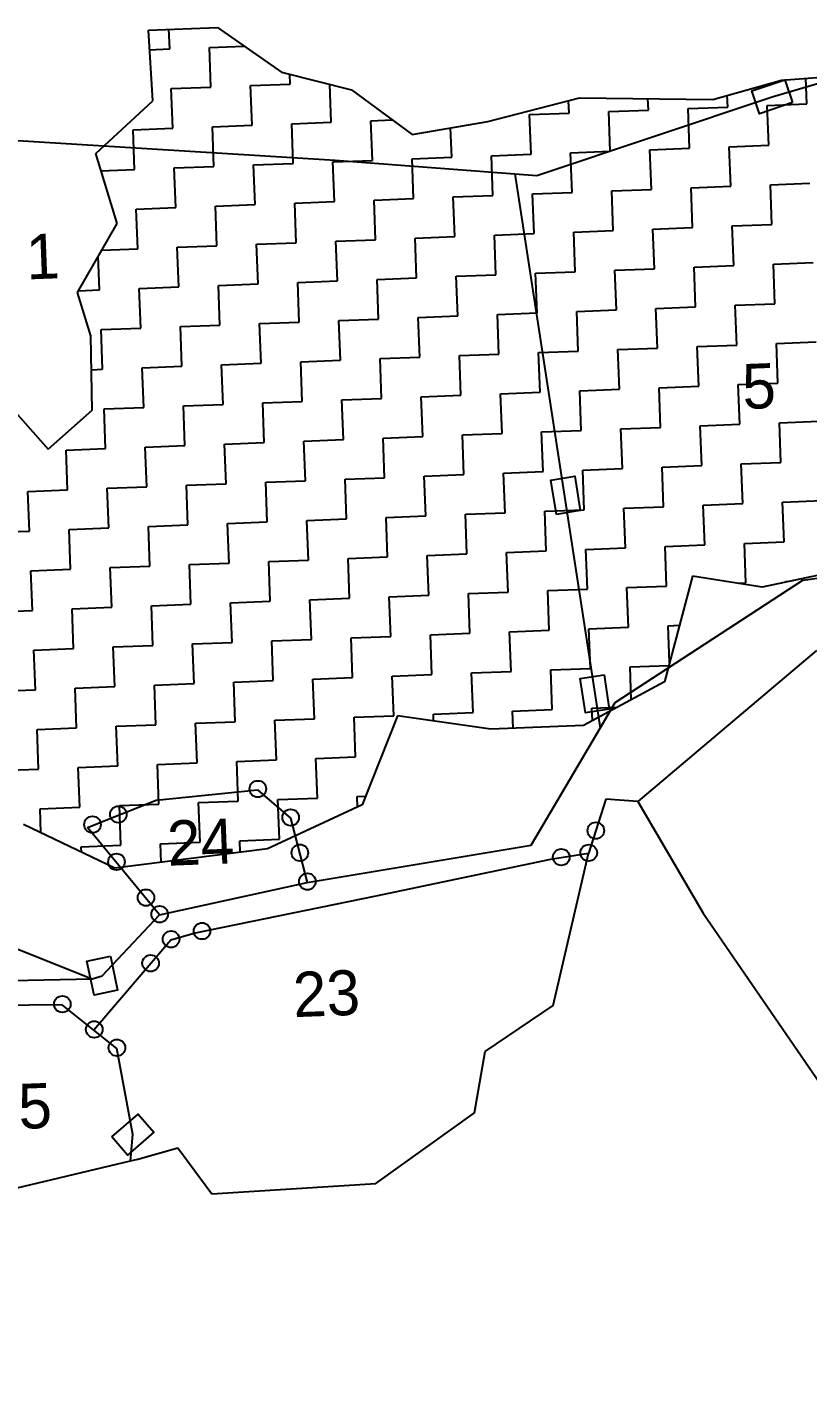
# Model space of a CAD drawing. Header units: metres. Extents: x 291849 to 294090, y 1986296 to 1987853.
# Drawn here: x 292619 to 292922, y 1986651 to 1987182 of the extents above; entities that cross this region are included whole.
import ezdxf

# ---------------------------------------------------------------- set-up
doc = ezdxf.new("R2010")
doc.units = ezdxf.units.M
for name, color, linetype in [('POLY_HATCH', 12, 'Continuous'), ('POLY_PARCEL', 6, 'Continuous'), ('POLY_ROAD', 30, 'Continuous'), ('SYM_STONE', 1, 'Continuous'), ('TEXT_PARCEL', 7, 'Continuous'), ('V_BOUND_LINE', 7, 'Continuous')]:
    doc.layers.add(name, color=color, linetype=linetype)
doc.styles.add('TEXT_MAP', font='')
doc.styles.get('TEXT_MAP').set_extended_font_data('Kruti Dev 050')

msp = doc.modelspace()

# ---------------------------------------------------------------- linework, layer by layer
for points in [[(292915.73, 1987153.08), (292902.93, 1987148.79), (292899.96, 1987157.64), (292912.76, 1987161.93)], [(292824.12, 1986993.34), (292822.01, 1987006.67), (292831.23, 1987008.13), (292833.35, 1986994.8)], [(292842.61, 1986931.07), (292844.67, 1986917.73), (292835.44, 1986916.3), (292833.38, 1986929.65)], [(292650.98, 1986821.93), (292653.79, 1986808.73), (292644.65, 1986806.78), (292641.84, 1986819.99)], [(292651.48, 1986751.86), (292661.69, 1986760.69), (292667.8, 1986753.62), (292657.58, 1986744.8)]]:
    msp.add_lwpolyline(points, close=True)
at = {"layer": 'POLY_HATCH'}
for p, q in [((292665.73, 1987181.24), (292692.55, 1987182.27)), ((292667.44, 1987153.81), (292665.73, 1987181.24)), ((292692.55, 1987182.27), (292717.46, 1987164.89)), ((292717.46, 1987164.89), (292744.58, 1987158.07)), ((292911.49, 1987161.85), (292951.34, 1987164.69)), ((292744.58, 1987158.07), (292768.17, 1987140.65)), ((292884.92, 1987154.29), (292911.49, 1987161.85)), ((292645.29, 1987133.32), (292667.44, 1987153.81)), ((292797.46, 1987145.7), (292833.14, 1987154.92)), ((292833.14, 1987154.92), (292884.92, 1987154.29)), ((292768.17, 1987140.65), (292797.46, 1987145.7)), ((292653.54, 1987106.14), (292645.29, 1987133.32)), ((292638.19, 1987079.37), (292653.54, 1987106.14)), ((292643.42, 1987062.55), (292638.19, 1987079.37)), ((292643.87, 1987033.76), (292643.42, 1987062.55)), ((292611.01, 1987036.43), (292626.76, 1987018.7)), ((292626.76, 1987018.7), (292643.87, 1987033.76)), ((292934.5, 1986971.58), (292903.96, 1986965.17)), ((292876.94, 1986969.37), (292866.06, 1986928.37)), ((292903.96, 1986965.17), (292876.94, 1986969.37)), ((292866.06, 1986928.37), (292834.61, 1986911.45)), ((292762.4, 1986915.23), (292748.66, 1986880.66)), ((292798.63, 1986910.07), (292762.4, 1986915.23)), ((292834.61, 1986911.45), (292798.63, 1986910.07)), ((292748.66, 1986880.66), (292711.97, 1986863.55)), ((292652.64, 1986856.04), (292617.27, 1986873.01)), ((292711.97, 1986863.55), (292652.64, 1986856.04))]:
    msp.add_line(p, q, dxfattribs=at)
at = {"layer": 'POLY_HATCH', "linetype": 'Continuous'}
for p, q in [((292674.01, 1987173.9), (292673.71, 1987181.54)), ((292666.21, 1987173.6), (292674.01, 1987173.9)), ((292689.39, 1987174.49), (292702.95, 1987175.01)), ((292689.98, 1987159.1), (292689.39, 1987174.49)), ((292720.76, 1987160.28), (292720.61, 1987164.1)), ((292921.39, 1987152.56), (292921.01, 1987162.53)), ((292674.6, 1987158.51), (292689.98, 1987159.1)), ((292675.19, 1987143.13), (292674.6, 1987158.51)), ((292705.37, 1987159.69), (292720.76, 1987160.28)), ((292705.96, 1987144.31), (292705.37, 1987159.69)), ((292736.74, 1987145.48), (292736.17, 1987160.19)), ((292829.07, 1987149.02), (292828.88, 1987153.82)), ((292859.84, 1987150.2), (292859.67, 1987154.6)), ((292890.62, 1987151.38), (292890.45, 1987155.86)), ((292906.01, 1987151.97), (292921.39, 1987152.56)), ((292906.59, 1987136.58), (292906.01, 1987151.97)), ((292752.13, 1987146.07), (292760.4, 1987146.39)), ((292813.68, 1987148.43), (292829.07, 1987149.02)), ((292814.27, 1987133.05), (292813.68, 1987148.43)), ((292844.45, 1987149.61), (292859.84, 1987150.2)), ((292845.04, 1987134.22), (292844.45, 1987149.61)), ((292875.23, 1987150.79), (292890.62, 1987151.38)), ((292875.82, 1987135.4), (292875.23, 1987150.79)), ((292659.8, 1987142.54), (292675.19, 1987143.13)), ((292660.39, 1987127.15), (292659.8, 1987142.54)), ((292690.57, 1987143.72), (292705.96, 1987144.31)), ((292691.16, 1987128.33), (292690.57, 1987143.72)), ((292721.35, 1987144.89), (292736.74, 1987145.48)), ((292721.94, 1987129.51), (292721.35, 1987144.89)), ((292752.72, 1987130.69), (292752.13, 1987146.07)), ((292783.49, 1987131.87), (292783.06, 1987143.22)), ((292891.21, 1987135.99), (292906.59, 1987136.58)), ((292891.8, 1987120.61), (292891.21, 1987135.99)), ((292737.33, 1987130.1), (292752.72, 1987130.69)), ((292768.1, 1987131.28), (292783.49, 1987131.87)), ((292768.69, 1987115.89), (292768.1, 1987131.28)), ((292798.88, 1987132.46), (292814.27, 1987133.05)), ((292799.47, 1987117.07), (292798.88, 1987132.46)), ((292829.66, 1987133.64), (292845.04, 1987134.22)), ((292830.24, 1987118.25), (292829.66, 1987133.64)), ((292860.43, 1987134.81), (292875.82, 1987135.4)), ((292861.02, 1987119.43), (292860.43, 1987134.81)), ((292647.32, 1987126.65), (292660.39, 1987127.15)), ((292675.78, 1987127.74), (292691.16, 1987128.33)), ((292676.37, 1987112.35), (292675.78, 1987127.74)), ((292706.55, 1987128.92), (292721.94, 1987129.51)), ((292707.14, 1987113.53), (292706.55, 1987128.92)), ((292737.92, 1987114.71), (292737.33, 1987130.1)), ((292876.41, 1987120.02), (292891.8, 1987120.61)), ((292877, 1987104.63), (292876.41, 1987120.02)), ((292907.18, 1987121.2), (292922.57, 1987121.79)), ((292907.77, 1987105.81), (292907.18, 1987121.2)), ((292722.53, 1987114.12), (292737.92, 1987114.71)), ((292753.31, 1987115.3), (292768.69, 1987115.89)), ((292753.89, 1987099.91), (292753.31, 1987115.3)), ((292784.08, 1987116.48), (292799.47, 1987117.07)), ((292784.67, 1987101.09), (292784.08, 1987116.48)), ((292814.86, 1987117.66), (292830.24, 1987118.25)), ((292815.45, 1987102.27), (292814.86, 1987117.66)), ((292845.63, 1987118.84), (292861.02, 1987119.43)), ((292846.22, 1987103.45), (292845.63, 1987118.84)), ((292660.98, 1987111.76), (292676.37, 1987112.35)), ((292661.57, 1987096.37), (292660.98, 1987111.76)), ((292691.75, 1987112.94), (292707.14, 1987113.53)), ((292692.34, 1987097.55), (292691.75, 1987112.94)), ((292723.12, 1987098.73), (292722.53, 1987114.12)), ((292861.61, 1987104.04), (292877, 1987104.63)), ((292862.2, 1987088.65), (292861.61, 1987104.04)), ((292892.39, 1987105.22), (292907.77, 1987105.81)), ((292892.98, 1987089.83), (292892.39, 1987105.22)), ((292707.73, 1987098.14), (292723.12, 1987098.73)), ((292738.51, 1987099.32), (292753.89, 1987099.91)), ((292739.1, 1987083.93), (292738.51, 1987099.32)), ((292769.28, 1987100.5), (292784.67, 1987101.09)), ((292769.87, 1987085.11), (292769.28, 1987100.5)), ((292800.06, 1987101.68), (292815.45, 1987102.27)), ((292800.65, 1987086.29), (292800.06, 1987101.68)), ((292830.83, 1987102.86), (292846.22, 1987103.45)), ((292831.42, 1987087.47), (292830.83, 1987102.86)), ((292646.77, 1987080.39), (292646.27, 1987093.46)), ((292647.63, 1987095.84), (292661.57, 1987096.37)), ((292676.95, 1987096.96), (292692.34, 1987097.55)), ((292677.54, 1987081.57), (292676.95, 1987096.96)), ((292708.32, 1987082.75), (292707.73, 1987098.14)), ((292846.81, 1987088.06), (292862.2, 1987088.65)), ((292847.4, 1987072.67), (292846.81, 1987088.06)), ((292877.59, 1987089.24), (292892.98, 1987089.83)), ((292878.18, 1987073.85), (292877.59, 1987089.24)), ((292908.36, 1987090.42), (292923.75, 1987091.01)), ((292908.95, 1987075.03), (292908.36, 1987090.42)), ((292692.93, 1987082.16), (292708.32, 1987082.75)), ((292723.71, 1987083.34), (292739.1, 1987083.93)), ((292724.3, 1987067.96), (292723.71, 1987083.34)), ((292754.48, 1987084.52), (292769.87, 1987085.11)), ((292755.07, 1987069.13), (292754.48, 1987084.52)), ((292785.26, 1987085.7), (292800.65, 1987086.29)), ((292785.85, 1987070.31), (292785.26, 1987085.7)), ((292816.04, 1987086.88), (292831.42, 1987087.47)), ((292816.63, 1987071.49), (292816.04, 1987086.88)), ((292638.6, 1987080.08), (292646.77, 1987080.39)), ((292662.16, 1987080.98), (292677.54, 1987081.57)), ((292662.75, 1987065.6), (292662.16, 1987080.98)), ((292693.52, 1987066.78), (292692.93, 1987082.16)), ((292832.01, 1987072.08), (292847.4, 1987072.67)), ((292832.6, 1987056.7), (292832.01, 1987072.08)), ((292862.79, 1987073.26), (292878.18, 1987073.85)), ((292863.38, 1987057.87), (292862.79, 1987073.26)), ((292893.57, 1987074.44), (292908.95, 1987075.03)), ((292894.16, 1987059.05), (292893.57, 1987074.44)), ((292678.13, 1987066.19), (292693.52, 1987066.78)), ((292708.91, 1987067.37), (292724.3, 1987067.96)), ((292709.5, 1987051.98), (292708.91, 1987067.37)), ((292739.69, 1987068.54), (292755.07, 1987069.13)), ((292740.28, 1987053.16), (292739.69, 1987068.54)), ((292770.46, 1987069.72), (292785.85, 1987070.31)), ((292771.05, 1987054.34), (292770.46, 1987069.72)), ((292801.24, 1987070.9), (292816.63, 1987071.49)), ((292801.83, 1987055.52), (292801.24, 1987070.9)), ((292647.36, 1987065.01), (292662.75, 1987065.6)), ((292647.95, 1987049.62), (292647.36, 1987065.01)), ((292678.72, 1987050.8), (292678.13, 1987066.19)), ((292817.22, 1987056.11), (292832.6, 1987056.7)), ((292817.81, 1987040.72), (292817.22, 1987056.11)), ((292847.99, 1987057.29), (292863.38, 1987057.87)), ((292848.58, 1987041.9), (292847.99, 1987057.29)), ((292878.77, 1987058.46), (292894.16, 1987059.05)), ((292879.36, 1987043.08), (292878.77, 1987058.46)), ((292909.54, 1987059.64), (292924.93, 1987060.23)), ((292910.13, 1987044.26), (292909.54, 1987059.64)), ((292663.34, 1987050.21), (292678.72, 1987050.8)), ((292694.11, 1987051.39), (292709.5, 1987051.98)), ((292694.7, 1987036), (292694.11, 1987051.39)), ((292724.89, 1987052.57), (292740.28, 1987053.16)), ((292725.48, 1987037.18), (292724.89, 1987052.57)), ((292755.66, 1987053.75), (292771.05, 1987054.34)), ((292756.25, 1987038.36), (292755.66, 1987053.75)), ((292786.44, 1987054.93), (292801.83, 1987055.52)), ((292787.03, 1987039.54), (292786.44, 1987054.93)), ((292643.62, 1987049.45), (292647.95, 1987049.62)), ((292663.93, 1987034.82), (292663.34, 1987050.21)), ((292802.42, 1987040.13), (292817.81, 1987040.72)), ((292803.01, 1987024.74), (292802.42, 1987040.13)), ((292833.19, 1987041.31), (292848.58, 1987041.9)), ((292833.78, 1987025.92), (292833.19, 1987041.31)), ((292863.97, 1987042.49), (292879.36, 1987043.08)), ((292864.56, 1987027.1), (292863.97, 1987042.49)), ((292894.75, 1987043.67), (292910.13, 1987044.26)), ((292895.34, 1987028.28), (292894.75, 1987043.67)), ((292648.54, 1987034.23), (292663.93, 1987034.82)), ((292679.31, 1987035.41), (292694.7, 1987036)), ((292679.9, 1987020.02), (292679.31, 1987035.41)), ((292710.09, 1987036.59), (292725.48, 1987037.18)), ((292710.68, 1987021.2), (292710.09, 1987036.59)), ((292740.87, 1987037.77), (292756.25, 1987038.36)), ((292741.46, 1987022.38), (292740.87, 1987037.77)), ((292771.64, 1987038.95), (292787.03, 1987039.54)), ((292772.23, 1987023.56), (292771.64, 1987038.95)), ((292649.13, 1987018.84), (292648.54, 1987034.23)), ((292787.62, 1987024.15), (292803.01, 1987024.74)), ((292788.21, 1987008.76), (292787.62, 1987024.15)), ((292818.4, 1987025.33), (292833.78, 1987025.92)), ((292818.99, 1987009.94), (292818.4, 1987025.33)), ((292849.17, 1987026.51), (292864.56, 1987027.1)), ((292849.76, 1987011.12), (292849.17, 1987026.51)), ((292879.95, 1987027.69), (292895.34, 1987028.28)), ((292880.54, 1987012.3), (292879.95, 1987027.69)), ((292910.72, 1987028.87), (292926.11, 1987029.46)), ((292911.31, 1987013.48), (292910.72, 1987028.87)), ((292633.74, 1987018.25), (292649.13, 1987018.84)), ((292664.52, 1987019.43), (292679.9, 1987020.02)), ((292665.11, 1987004.04), (292664.52, 1987019.43)), ((292695.29, 1987020.61), (292710.68, 1987021.2)), ((292695.88, 1987005.22), (292695.29, 1987020.61)), ((292726.07, 1987021.79), (292741.46, 1987022.38)), ((292726.66, 1987006.4), (292726.07, 1987021.79)), ((292756.84, 1987022.97), (292772.23, 1987023.56)), ((292757.43, 1987007.58), (292756.84, 1987022.97)), ((292634.33, 1987002.86), (292633.74, 1987018.25)), ((292772.82, 1987008.17), (292788.21, 1987008.76)), ((292803.6, 1987009.35), (292818.99, 1987009.94)), ((292804.19, 1986993.96), (292803.6, 1987009.35)), ((292834.37, 1987010.53), (292849.76, 1987011.12)), ((292834.96, 1986995.14), (292834.37, 1987010.53)), ((292865.15, 1987011.71), (292880.54, 1987012.3)), ((292865.74, 1986996.32), (292865.15, 1987011.71)), ((292895.92, 1987012.89), (292911.31, 1987013.48)), ((292896.51, 1986997.5), (292895.92, 1987012.89)), ((292649.72, 1987003.45), (292665.11, 1987004.04)), ((292650.31, 1986988.07), (292649.72, 1987003.45)), ((292680.49, 1987004.63), (292695.88, 1987005.22)), ((292681.08, 1986989.25), (292680.49, 1987004.63)), ((292711.27, 1987005.81), (292726.66, 1987006.4)), ((292711.86, 1986990.43), (292711.27, 1987005.81)), ((292742.05, 1987006.99), (292757.43, 1987007.58)), ((292742.63, 1986991.61), (292742.05, 1987006.99)), ((292773.41, 1986992.78), (292772.82, 1987008.17)), ((292618.94, 1987002.28), (292634.33, 1987002.86)), ((292619.53, 1986986.89), (292618.94, 1987002.28)), ((292911.9, 1986998.09), (292927.29, 1986998.68)), ((292912.49, 1986982.7), (292911.9, 1986998.09)), ((292758.02, 1986992.19), (292773.41, 1986992.78)), ((292788.8, 1986993.37), (292804.19, 1986993.96)), ((292789.39, 1986977.99), (292788.8, 1986993.37)), ((292819.57, 1986994.55), (292834.96, 1986995.14)), ((292820.16, 1986979.17), (292819.57, 1986994.55)), ((292850.35, 1986995.73), (292865.74, 1986996.32)), ((292850.94, 1986980.35), (292850.35, 1986995.73)), ((292881.13, 1986996.91), (292896.51, 1986997.5)), ((292881.72, 1986981.52), (292881.13, 1986996.91)), ((292634.92, 1986987.48), (292650.31, 1986988.07)), ((292635.51, 1986972.09), (292634.92, 1986987.48)), ((292665.7, 1986988.66), (292681.08, 1986989.25)), ((292666.28, 1986973.27), (292665.7, 1986988.66)), ((292696.47, 1986989.84), (292711.86, 1986990.43)), ((292697.06, 1986974.45), (292696.47, 1986989.84)), ((292727.25, 1986991.02), (292742.63, 1986991.61)), ((292727.84, 1986975.63), (292727.25, 1986991.02)), ((292758.61, 1986976.81), (292758.02, 1986992.19)), ((292604.14, 1986986.3), (292619.53, 1986986.89)), ((292897.1, 1986982.11), (292912.49, 1986982.7)), ((292897.69, 1986966.73), (292897.1, 1986982.11)), ((292743.22, 1986976.22), (292758.61, 1986976.81)), ((292774, 1986977.4), (292789.39, 1986977.99)), ((292774.59, 1986962.01), (292774, 1986977.4)), ((292804.78, 1986978.58), (292820.16, 1986979.17)), ((292805.37, 1986963.19), (292804.78, 1986978.58)), ((292835.55, 1986979.76), (292850.94, 1986980.35)), ((292836.14, 1986964.37), (292835.55, 1986979.76)), ((292866.33, 1986980.93), (292881.72, 1986981.52)), ((292866.92, 1986965.55), (292866.33, 1986980.93)), ((292620.12, 1986971.5), (292635.51, 1986972.09)), ((292620.71, 1986956.11), (292620.12, 1986971.5)), ((292650.9, 1986972.68), (292666.28, 1986973.27)), ((292651.49, 1986957.29), (292650.9, 1986972.68)), ((292681.67, 1986973.86), (292697.06, 1986974.45)), ((292682.26, 1986958.47), (292681.67, 1986973.86)), ((292712.45, 1986975.04), (292727.84, 1986975.63)), ((292713.04, 1986959.65), (292712.45, 1986975.04)), ((292743.81, 1986960.83), (292743.22, 1986976.22)), ((292894.7, 1986966.61), (292897.69, 1986966.73)), ((292913.08, 1986967.32), (292914.42, 1986967.37)), ((292913.09, 1986967.09), (292913.08, 1986967.32)), ((292728.43, 1986960.24), (292743.81, 1986960.83)), ((292759.2, 1986961.42), (292774.59, 1986962.01)), ((292759.79, 1986946.03), (292759.2, 1986961.42)), ((292789.98, 1986962.6), (292805.37, 1986963.19)), ((292790.57, 1986947.21), (292789.98, 1986962.6)), ((292820.75, 1986963.78), (292836.14, 1986964.37)), ((292821.34, 1986948.39), (292820.75, 1986963.78)), ((292851.53, 1986964.96), (292866.92, 1986965.55)), ((292852.12, 1986949.57), (292851.53, 1986964.96)), ((292605.32, 1986955.52), (292620.71, 1986956.11)), ((292636.1, 1986956.7), (292651.49, 1986957.29)), ((292636.69, 1986941.31), (292636.1, 1986956.7)), ((292666.87, 1986957.88), (292682.26, 1986958.47)), ((292667.46, 1986942.49), (292666.87, 1986957.88)), ((292697.65, 1986959.06), (292713.04, 1986959.65)), ((292698.24, 1986943.67), (292697.65, 1986959.06)), ((292729.02, 1986944.85), (292728.43, 1986960.24)), ((292867.51, 1986950.16), (292871.89, 1986950.33)), ((292868.05, 1986935.88), (292867.51, 1986950.16)), ((292713.63, 1986944.26), (292729.02, 1986944.85)), ((292744.4, 1986945.44), (292759.79, 1986946.03)), ((292744.99, 1986930.05), (292744.4, 1986945.44)), ((292775.18, 1986946.62), (292790.57, 1986947.21)), ((292775.77, 1986931.23), (292775.18, 1986946.62)), ((292805.96, 1986947.8), (292821.34, 1986948.39)), ((292806.55, 1986932.41), (292805.96, 1986947.8)), ((292836.73, 1986948.98), (292852.12, 1986949.57)), ((292837.32, 1986933.59), (292836.73, 1986948.98)), ((292621.3, 1986940.72), (292636.69, 1986941.31)), ((292621.89, 1986925.34), (292621.3, 1986940.72)), ((292652.08, 1986941.9), (292667.46, 1986942.49)), ((292652.67, 1986926.51), (292652.08, 1986941.9)), ((292682.85, 1986943.08), (292698.24, 1986943.67)), ((292683.44, 1986927.69), (292682.85, 1986943.08)), ((292714.22, 1986928.87), (292713.63, 1986944.26)), ((292852.71, 1986934.18), (292867.76, 1986934.76)), ((292853.2, 1986921.45), (292852.71, 1986934.18)), ((292698.83, 1986928.28), (292714.22, 1986928.87)), ((292729.61, 1986929.46), (292744.99, 1986930.05)), ((292730.2, 1986914.08), (292729.61, 1986929.46)), ((292760.38, 1986930.64), (292775.77, 1986931.23)), ((292760.97, 1986915.25), (292760.38, 1986930.64)), ((292791.16, 1986931.82), (292806.55, 1986932.41)), ((292791.75, 1986916.43), (292791.16, 1986931.82)), ((292821.93, 1986933), (292837.32, 1986933.59)), ((292822.52, 1986917.61), (292821.93, 1986933)), ((292606.5, 1986924.75), (292621.89, 1986925.34)), ((292637.28, 1986925.93), (292652.67, 1986926.51)), ((292637.87, 1986910.54), (292637.28, 1986925.93)), ((292668.05, 1986927.1), (292683.44, 1986927.69)), ((292668.64, 1986911.72), (292668.05, 1986927.1)), ((292699.42, 1986912.9), (292698.83, 1986928.28)), ((292837.91, 1986918.2), (292847.87, 1986918.59)), ((292838.1, 1986913.33), (292837.91, 1986918.2)), ((292684.03, 1986912.31), (292699.42, 1986912.9)), ((292714.81, 1986913.49), (292730.2, 1986914.08)), ((292715.4, 1986898.1), (292714.81, 1986913.49)), ((292745.58, 1986914.67), (292760.97, 1986915.25)), ((292746.17, 1986899.28), (292745.58, 1986914.67)), ((292776.36, 1986915.84), (292791.75, 1986916.43)), ((292776.46, 1986913.23), (292776.36, 1986915.84)), ((292807.14, 1986917.02), (292822.52, 1986917.61)), ((292807.39, 1986910.41), (292807.14, 1986917.02)), ((292622.48, 1986909.95), (292637.87, 1986910.54)), ((292623.07, 1986894.56), (292622.48, 1986909.95)), ((292653.26, 1986911.13), (292668.64, 1986911.72)), ((292653.85, 1986895.74), (292653.26, 1986911.13)), ((292684.62, 1986896.92), (292684.03, 1986912.31)), ((292669.23, 1986896.33), (292684.62, 1986896.92)), ((292700.01, 1986897.51), (292715.4, 1986898.1)), ((292700.6, 1986882.12), (292700.01, 1986897.51)), ((292730.79, 1986898.69), (292746.17, 1986899.28)), ((292731.38, 1986883.3), (292730.79, 1986898.69)), ((292607.68, 1986893.97), (292623.07, 1986894.56)), ((292638.46, 1986895.15), (292653.85, 1986895.74)), ((292639.05, 1986879.76), (292638.46, 1986895.15)), ((292669.82, 1986880.94), (292669.23, 1986896.33)), ((292654.44, 1986880.35), (292669.82, 1986880.94)), ((292685.21, 1986881.53), (292700.6, 1986882.12)), ((292685.8, 1986866.14), (292685.21, 1986881.53)), ((292715.99, 1986882.71), (292731.38, 1986883.3)), ((292716.58, 1986867.32), (292715.99, 1986882.71)), ((292746.76, 1986883.89), (292749.99, 1986884.01)), ((292746.92, 1986879.85), (292746.76, 1986883.89)), ((292623.66, 1986879.17), (292639.05, 1986879.76)), ((292624.02, 1986869.77), (292623.66, 1986879.17)), ((292655.03, 1986864.96), (292654.44, 1986880.35)), ((292639.64, 1986864.37), (292655.03, 1986864.96)), ((292670.41, 1986865.55), (292685.8, 1986866.14)), ((292670.69, 1986858.32), (292670.41, 1986865.55)), ((292701.19, 1986866.73), (292716.58, 1986867.32)), ((292701.36, 1986862.2), (292701.19, 1986866.73)), ((292639.72, 1986862.24), (292639.64, 1986864.37))]:
    msp.add_line(p, q, dxfattribs=at)
at = {"layer": 'POLY_PARCEL'}
for p, q in [((292907.85, 1987155.36), (292993.36, 1987180.31)), ((292816.53, 1987124.77), (292907.85, 1987155.36)), ((292605.7, 1987138.96), (292738.27, 1987130.8)), ((292738.27, 1987130.8), (292807.93, 1987125.43)), ((292807.93, 1987125.43), (292816.53, 1987124.77)), ((292807.93, 1987125.43), (292841.07, 1986910.38)), ((292668.78, 1986882.51), (292708.12, 1986886.53)), ((292708.12, 1986886.53), (292720.87, 1986875.45)), ((292642.02, 1986871.93), (292668.78, 1986882.51)), ((292720.87, 1986875.45), (292727.39, 1986850.58)), ((292670.01, 1986837.93), (292642.02, 1986871.93)), ((292523.94, 1986860.96), (292643.92, 1986813.1)), ((292653.41, 1986786.13), (292644.6, 1986793.26)), ((292659.64, 1986752.74), (292653.41, 1986786.13)), ((292658.82, 1986742.5), (292659.64, 1986752.74))]:
    msp.add_line(p, q, dxfattribs=at)
at = {"layer": 'POLY_ROAD'}
for p, q in [((292919.76, 1986967.79), (292958.22, 1986973.33)), ((292846.94, 1986920.35), (292919.76, 1986967.79)), ((292925.06, 1986940.51), (292855.79, 1986881.98)), ((292841.07, 1986910.38), (292846.94, 1986920.35)), ((292814.36, 1986864.96), (292841.07, 1986910.38)), ((292727.39, 1986850.58), (292814.36, 1986864.96)), ((292836.59, 1986861.74), (292821.84, 1986859.43)), ((292821.84, 1986859.43), (292754.06, 1986845.21)), ((292670.01, 1986837.93), (292727.39, 1986850.58)), ((292754.06, 1986845.21), (292683.94, 1986830.9)), ((292647.81, 1986814.36), (292670.01, 1986837.93)), ((292674.45, 1986828.22), (292644.6, 1986793.26)), ((292683.94, 1986830.9), (292674.45, 1986828.22)), ((292552.97, 1986811.36), (292643.92, 1986813.1)), ((292643.92, 1986813.1), (292647.81, 1986814.36)), ((292632.23, 1986803.04), (292602.44, 1986802.79)), ((292644.6, 1986793.26), (292632.23, 1986803.04))]:
    msp.add_line(p, q, dxfattribs=at)
at = {"layer": 'SYM_STONE'}
for centre in [(292708.2, 1986886.82), (292644.03, 1986872.99), (292654.05, 1986876.95), (292720.95, 1986875.75), (292839.42, 1986870.67), (292724.53, 1986862.09), (292836.67, 1986862.04), (292653.35, 1986858.56), (292826, 1986860.37), (292727.47, 1986850.88), (292664.79, 1986844.66), (292670.09, 1986838.22), (292686.54, 1986831.71), (292674.54, 1986828.51), (292666.58, 1986819.2), (292632.32, 1986803.34), (292644.69, 1986793.56), (292653.49, 1986786.43)]:
    msp.add_circle(centre, 3.22, dxfattribs=at)
at = {"layer": 'V_BOUND_LINE'}
for p, q in [((292843.33, 1986882.92), (292836.59, 1986861.74)), ((292855.79, 1986881.98), (292843.33, 1986882.92)), ((292855.79, 1986881.98), (292881.15, 1986838.65)), ((292822.9, 1986802.81), (292836.59, 1986861.74)), ((292881.15, 1986838.65), (293009.88, 1986651.09)), ((292796.44, 1986784.99), (292822.9, 1986802.81)), ((292792.39, 1986761.15), (292796.44, 1986784.99)), ((292754.07, 1986733.71), (292792.39, 1986761.15)), ((292658.82, 1986742.5), (292661.6, 1986743.16)), ((292661.6, 1986743.16), (292677.1, 1986747.57)), ((292677.1, 1986747.57), (292690.39, 1986729.75)), ((292604.02, 1986729.49), (292658.82, 1986742.5)), ((292690.39, 1986729.75), (292754.07, 1986733.71))]:
    msp.add_line(p, q, dxfattribs=at)

# ---------------------------------------------------------------- texts
at = {"layer": 'TEXT_PARCEL', "style": 'TEXT_MAP'}
for s, height, p in [('1', 17.46, (292618.54, 1987084.47)), ('5', 17.46, (292896.61, 1987034.17)), ('24', 17.461, (292673.34, 1986857.02)), ('23', 17.461, (292722.21, 1986798.28)), ('25', 17.461, (292602.57, 1986754.41))]:
    msp.add_text(s, height=height, rotation=2.1947, dxfattribs=at).set_placement(p)

doc.saveas('drawing.dxf')
